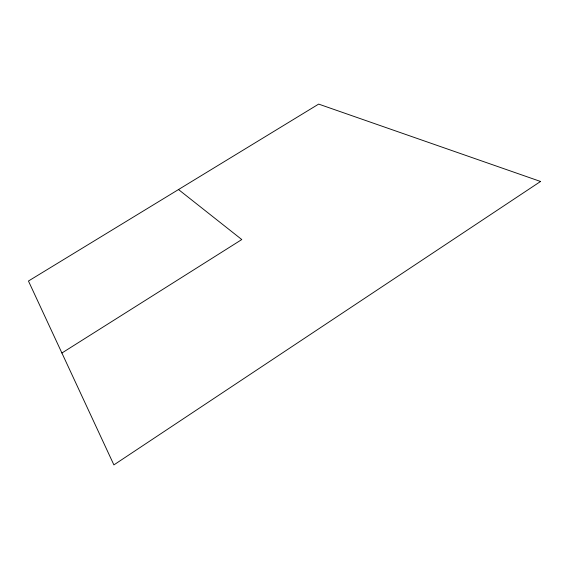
<?xml version="1.0" encoding="UTF-8"?>
<svg xmlns="http://www.w3.org/2000/svg" width="569" height="569" viewBox="0 0 569 569"><rect width="100%" height="100%" fill="white"/><g stroke="black" fill="none" stroke-linecap="round" stroke-linejoin="round"><path stroke-width="0.85" d="M61.907 353.015L241.789 239.549L178.502 189.541M540.55 181.475L113.892 464.901L28.45 281.022L318.661 104.099L540.55 181.475"/></g></svg>
